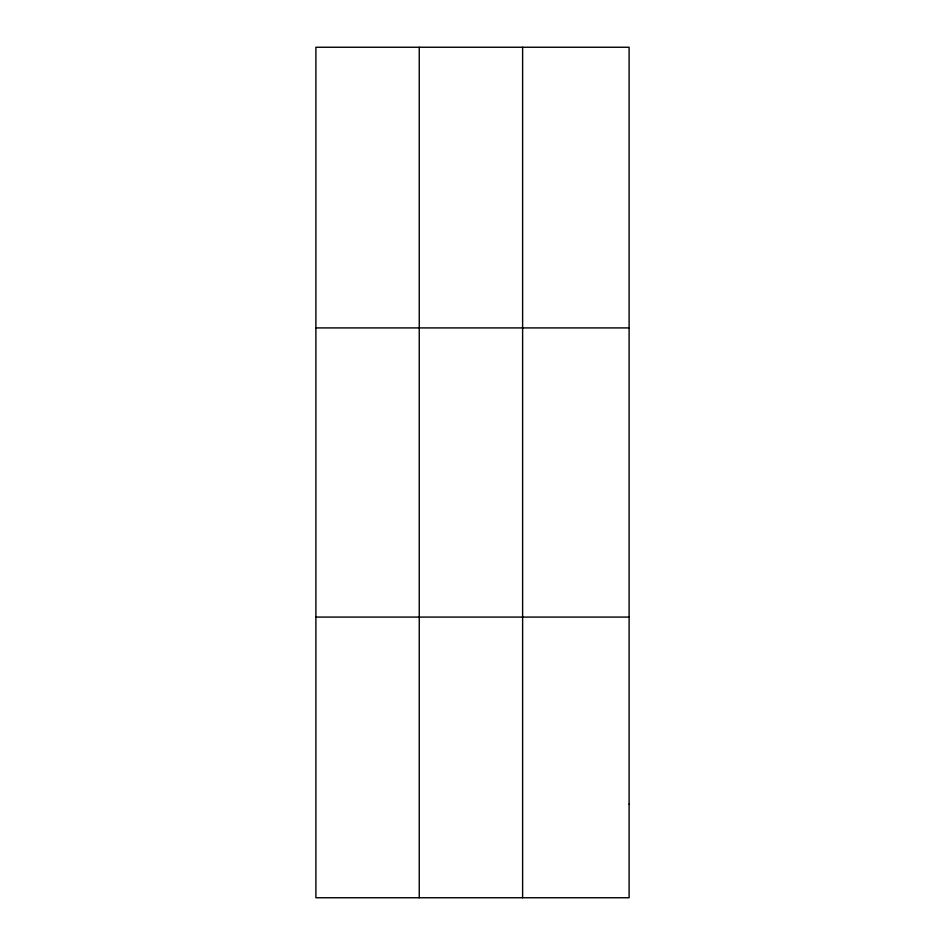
<?xml version="1.0" encoding="UTF-8"?>
<svg xmlns="http://www.w3.org/2000/svg" width="945" height="945" viewBox="0 0 945 945"><rect width="100%" height="100%" fill="white"/><g stroke="black" fill="none" stroke-linecap="round" stroke-linejoin="round"><path stroke-width="1.42" d="M419.249 897.75L419.249 47.25M522.62 897.75L522.62 47.25M315.89 327.915L629.11 327.915M315.89 617.085L629.11 617.085M629.11 804.195L629.11 897.75L315.89 897.75L315.89 47.25L629.11 47.25L629.11 804.195"/></g></svg>
